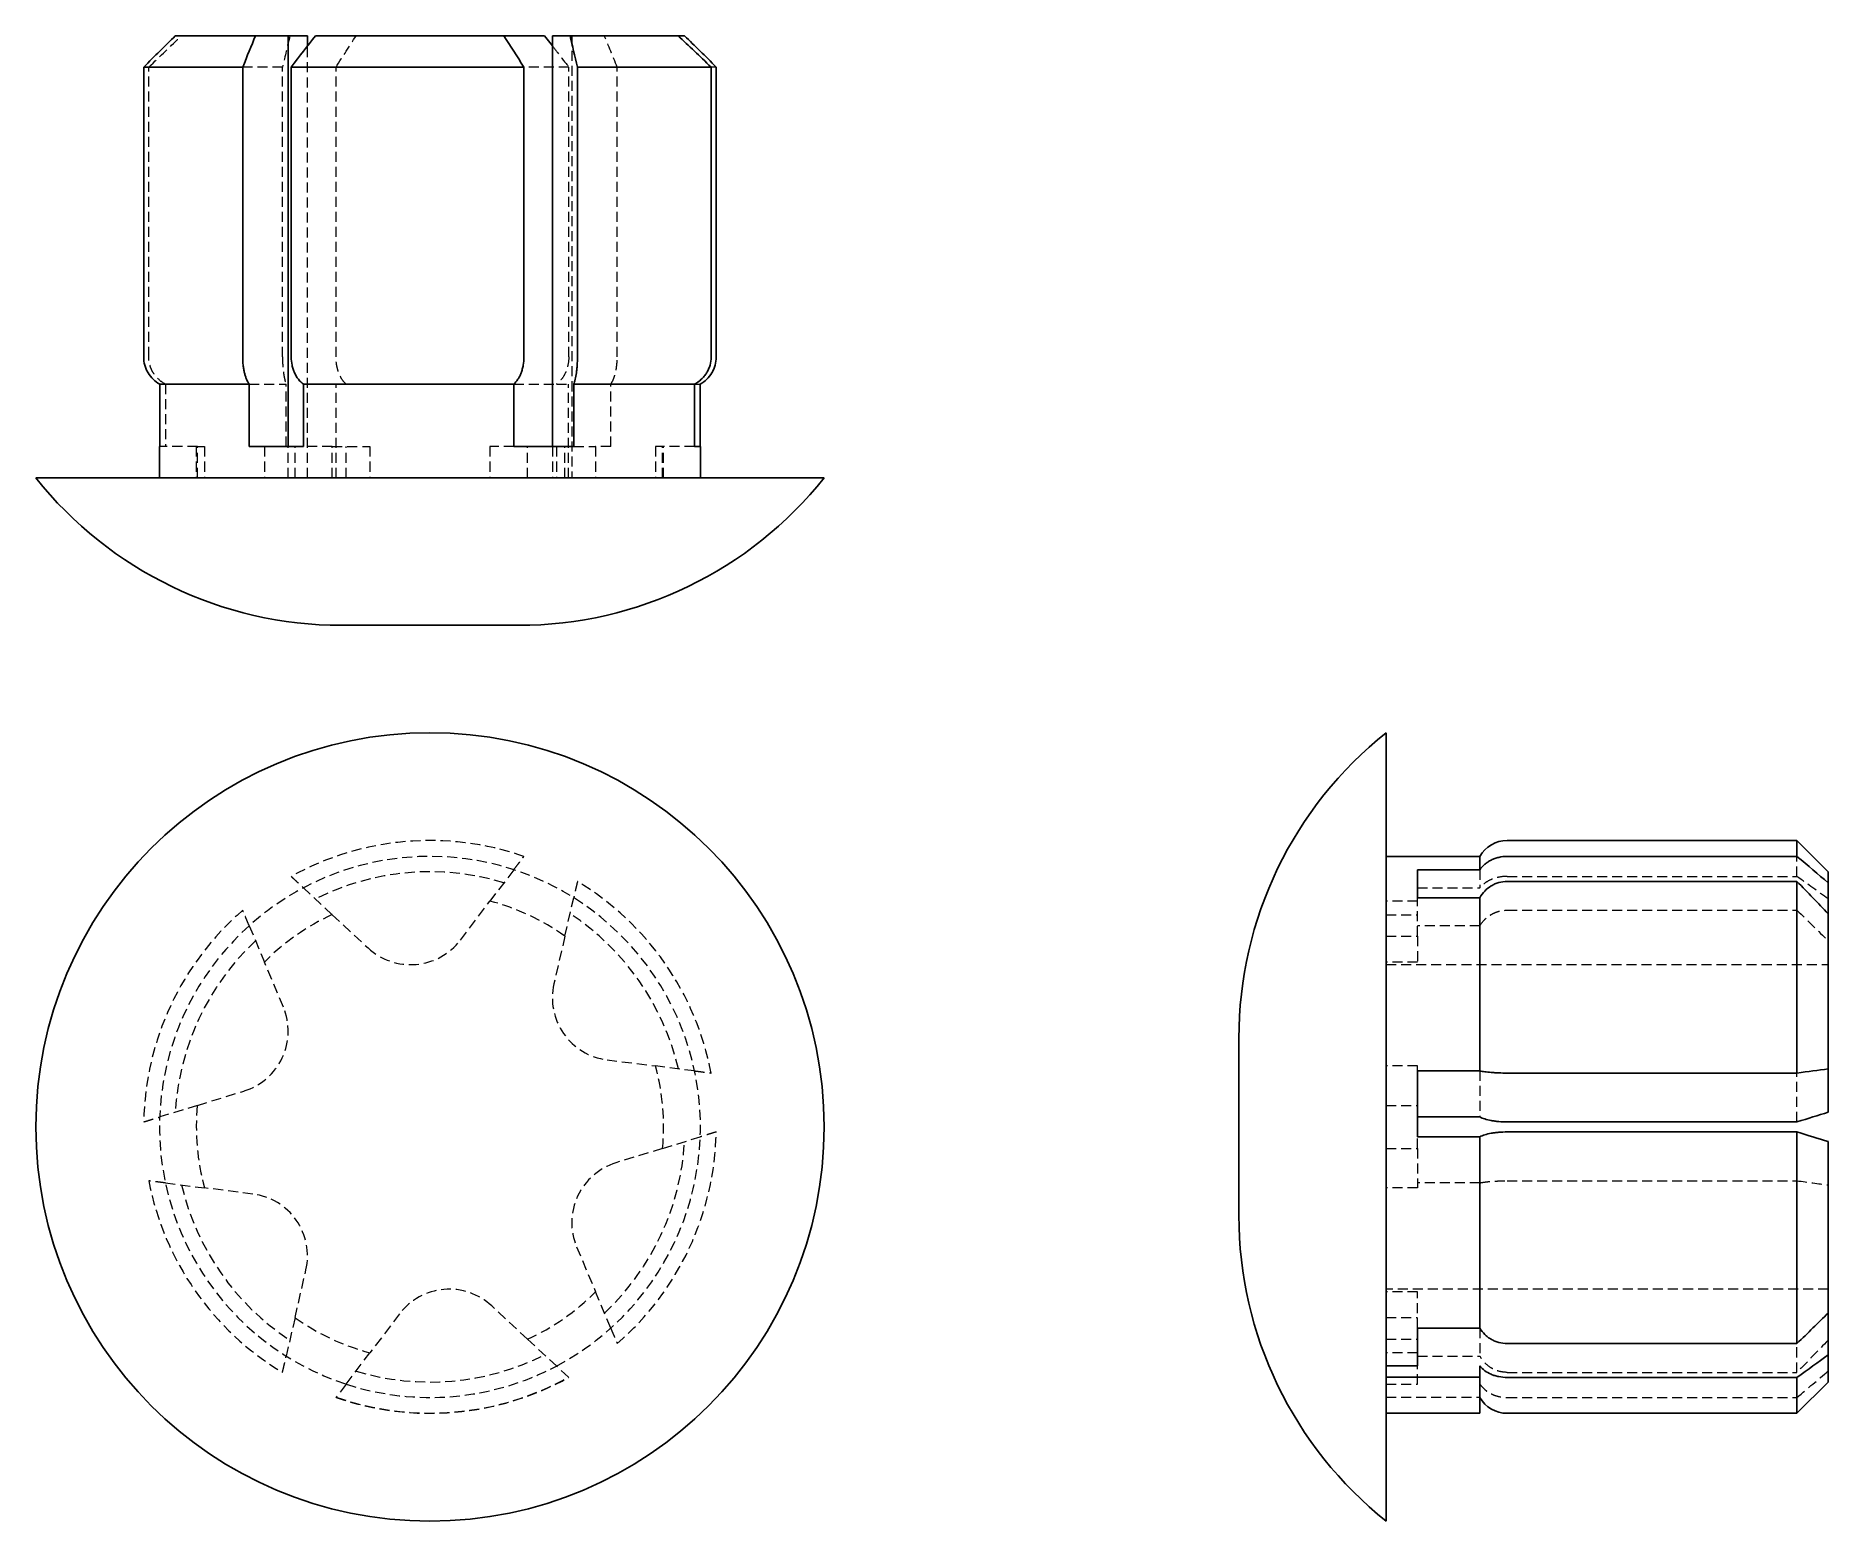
# Model space of a CAD drawing. Header units: millimetres. Extents: x 33 to 260, y 7 to 195.
import ezdxf

# ---------------------------------------------------------------- set-up
doc = ezdxf.new("R2010")
doc.units = ezdxf.units.MM
doc.linetypes.add('HIDDEN', pattern=[1.905, 1.27, -0.635])

msp = doc.modelspace()

# ---------------------------------------------------------------- linework, layer by layer
at = {"color": 7, "linetype": 'Continuous', "lineweight": 25}
for p, q in [((60.87, 195.38), (50.69, 195.38)), ((60.87, 195.38), (64.4, 195.38)), ((65.02, 195.38), (64.4, 195.38)), ((65.02, 143.28), (65.02, 195.38)), ((67.47, 195.38), (65.02, 195.38)), ((67.47, 194.1), (67.47, 195.38)), ((92.38, 195.38), (68.47, 195.38)), ((92.38, 195.38), (97.53, 195.38)), ((97.53, 195.38), (98.53, 194.1)), ((98.53, 195.38), (98.53, 143.28)), ((98.73, 195.38), (98.53, 195.38)), ((98.73, 195.38), (100.77, 195.38)), ((114.51, 195.38), (100.77, 195.38)), ((114.51, 195.38), (115.31, 195.38)), ((46.68, 191.42), (59.24, 191.42)), ((46.68, 154.65), (46.68, 191.42)), ((59.24, 154.65), (59.24, 191.42)), ((65.39, 191.42), (94.92, 191.42)), ((65.39, 154.65), (65.39, 191.42)), ((94.92, 154.65), (94.92, 191.42)), ((101.71, 154.65), (101.71, 191.42)), ((101.71, 191.42), (118.67, 191.42)), ((118.67, 154.65), (118.67, 191.42)), ((119.32, 154.65), (119.32, 191.42)), ((48.71, 143.28), (48.71, 151.21)), ((60.07, 151.21), (48.71, 151.21)), ((60.07, 151.21), (60.07, 143.28)), ((93.63, 151.21), (66.95, 151.21)), ((66.95, 143.28), (66.95, 151.21)), ((93.63, 151.21), (93.63, 143.28)), ((101.24, 143.28), (101.24, 151.21)), ((116.57, 151.21), (101.24, 151.21)), ((116.57, 143.28), (116.57, 151.21)), ((117.29, 143.28), (117.29, 151.21)), ((48.69, 143.28), (48.69, 139.32)), ((48.69, 143.28), (48.71, 143.28)), ((60.07, 143.28), (66.95, 143.28)), ((93.63, 143.28), (101.24, 143.28)), ((116.57, 143.28), (117.31, 143.28)), ((117.31, 139.32), (117.31, 143.28)), ((133, 139.32), (33, 139.32)), ((71.76, 120.62), (94.24, 120.62)), ((204.32, 57), (204.32, 107)), ((256.42, 93.32), (219.65, 93.32)), ((260.38, 89.36), (256.42, 93.32)), ((256.42, 93.32), (256.42, 91.31)), ((216.21, 91.31), (204.32, 91.31)), ((216.21, 89.62), (216.21, 91.31)), ((219.65, 91.31), (256.42, 91.31)), ((216.21, 89.62), (208.28, 89.62)), ((208.28, 89.62), (208.28, 86.06)), ((260.38, 87.97), (260.38, 89.36)), ((219.65, 88.13), (256.42, 88.13)), ((256.42, 88.13), (256.42, 63.83)), ((260.38, 87.97), (260.38, 84.04)), ((208.28, 86.06), (216.21, 86.06)), ((216.21, 64.1), (216.21, 86.06)), ((260.38, 64.36), (260.38, 84.04)), ((185.62, 68.24), (185.62, 45.76)), ((208.28, 64.1), (208.28, 55.74)), ((208.28, 64.1), (216.21, 64.1)), ((219.65, 63.83), (256.42, 63.83)), ((260.38, 61.55), (260.38, 64.36)), ((260.38, 61.55), (260.38, 58.87)), ((204.32, 7), (204.32, 57)), ((208.28, 58.26), (216.21, 58.26)), ((219.65, 57.64), (256.42, 57.64)), ((208.28, 55.74), (216.21, 55.74)), ((216.21, 31.48), (216.21, 55.74)), ((219.65, 56.36), (256.42, 56.36)), ((256.42, 56.36), (256.42, 29.52)), ((260.38, 33.39), (260.38, 55.13)), ((260.38, 33.39), (260.38, 28.09)), ((208.28, 31.48), (216.21, 31.48)), ((208.28, 31.48), (208.28, 26.68)), ((219.65, 29.52), (256.42, 29.52)), ((260.38, 24.64), (260.38, 28.09)), ((208.28, 26.68), (204.32, 26.68)), ((204.32, 25.25), (216.21, 25.25)), ((216.21, 26.68), (216.21, 25.25)), ((216.21, 25.25), (216.21, 20.71)), ((219.65, 25.23), (256.42, 25.23)), ((256.42, 25.23), (256.42, 20.68)), ((256.42, 20.68), (260.38, 24.64)), ((204.32, 20.71), (216.21, 20.71)), ((219.65, 20.68), (256.42, 20.68))]:
    msp.add_line(p, q, dxfattribs=at)
at = {"color": 7, "linetype": 'HIDDEN', "lineweight": 18}
for p, q in [((67.47, 139.32), (67.47, 194.1)), ((100.98, 195.38), (100.98, 139.32)), ((47.33, 154.65), (47.33, 191.42)), ((64.29, 191.42), (59.24, 191.42)), ((64.29, 154.65), (64.29, 191.42)), ((71.08, 154.65), (71.08, 191.42)), ((100.61, 191.42), (94.92, 191.42)), ((100.61, 154.65), (100.61, 191.42)), ((106.76, 154.65), (106.76, 191.42)), ((119.32, 191.42), (118.67, 191.42)), ((49.43, 151.21), (49.43, 143.28)), ((60.07, 151.21), (64.76, 151.21)), ((64.76, 143.28), (64.76, 151.21)), ((71.1, 139.32), (71.1, 151.21)), ((93.63, 151.21), (99.05, 151.21)), ((99.05, 151.21), (100.58, 151.21)), ((100.58, 139.32), (100.58, 151.21)), ((105.93, 143.28), (105.93, 151.21)), ((116.57, 151.21), (117.29, 151.21)), ((53.49, 143.28), (48.71, 143.28)), ((53.36, 143.28), (53.36, 139.32)), ((53.49, 143.28), (54.39, 143.28)), ((53.49, 139.32), (53.49, 143.28)), ((54.39, 143.28), (54.39, 139.32)), ((62, 143.28), (62, 139.32)), ((65.02, 139.32), (65.02, 143.28)), ((65.88, 139.32), (65.88, 143.28)), ((70.61, 143.28), (66.95, 143.28)), ((70.61, 139.32), (70.61, 143.28)), ((70.61, 143.28), (75.39, 143.28)), ((72.37, 139.32), (72.37, 143.28)), ((75.39, 143.28), (75.39, 139.32)), ((93.63, 143.28), (90.61, 143.28)), ((90.61, 143.28), (90.61, 139.32)), ((95.39, 139.32), (95.39, 143.28)), ((98.53, 143.28), (98.53, 139.32)), ((99.05, 143.28), (99.05, 139.32)), ((100.12, 139.32), (100.12, 143.28)), ((101.24, 143.28), (104, 143.28)), ((104, 143.28), (104, 139.32)), ((105.93, 143.28), (104, 143.28)), ((111.61, 143.28), (111.61, 139.32)), ((116.57, 143.28), (111.61, 143.28)), ((112.51, 139.32), (112.51, 143.28)), ((112.64, 139.32), (112.64, 143.28)), ((256.42, 88.77), (256.42, 91.31)), ((93.63, 89.62), (90.61, 85.64)), ((216.21, 89.62), (216.21, 87.32)), ((219.65, 88.77), (256.42, 88.77)), ((70.61, 83.92), (66.95, 87.32)), ((208.28, 87.32), (216.21, 87.32)), ((86.86, 80.7), (90.61, 85.64)), ((100.12, 81.19), (101.24, 86.06)), ((208.28, 85.64), (204.32, 85.64)), ((208.28, 81.19), (208.28, 86.06)), ((219.65, 84.48), (256.42, 84.48)), ((60.07, 82.52), (62, 77.91)), ((70.61, 83.92), (75.15, 79.7)), ((204.32, 83.92), (208.28, 83.92)), ((216.21, 82.52), (208.28, 82.52)), ((100.12, 81.19), (98.73, 75.15)), ((204.32, 81.19), (208.28, 81.19)), ((208.28, 81.19), (208.28, 77.91)), ((64.4, 72.19), (62, 77.91)), ((208.28, 77.91), (204.32, 77.91)), ((204.32, 77.58), (260.38, 77.58)), ((105.46, 65.51), (111.61, 64.73)), ((116.57, 64.1), (111.61, 64.73)), ((208.28, 64.73), (204.32, 64.73)), ((208.28, 64.1), (208.28, 64.73)), ((216.21, 64.1), (216.21, 58.26)), ((256.42, 57.64), (256.42, 63.83)), ((53.49, 59.73), (59.42, 61.55)), ((53.49, 59.73), (48.71, 58.26)), ((204.32, 59.73), (208.28, 59.73)), ((112.51, 54.27), (117.29, 55.74)), ((208.28, 54.27), (208.28, 55.74)), ((112.51, 54.27), (106.58, 52.45)), ((204.32, 54.27), (208.28, 54.27)), ((208.28, 54.27), (208.28, 49.27)), ((219.65, 50.17), (256.42, 50.17)), ((49.43, 49.9), (54.39, 49.27)), ((60.54, 48.49), (54.39, 49.27)), ((208.28, 49.27), (204.32, 49.27)), ((216.21, 49.9), (208.28, 49.9)), ((101.6, 41.81), (104, 36.09)), ((65.88, 32.81), (67.27, 38.85)), ((260.38, 36.42), (204.32, 36.42)), ((95.39, 30.08), (90.85, 34.3)), ((105.93, 31.48), (104, 36.09)), ((208.28, 36.09), (204.32, 36.09)), ((208.28, 31.48), (208.28, 36.09)), ((65.88, 32.81), (64.76, 27.94)), ((79.14, 33.3), (75.39, 28.36)), ((204.32, 32.81), (208.28, 32.81)), ((95.39, 30.08), (99.05, 26.68)), ((204.32, 30.08), (208.28, 30.08)), ((216.21, 31.48), (216.21, 27.94)), ((72.37, 24.38), (75.39, 28.36)), ((208.28, 28.36), (204.32, 28.36)), ((208.28, 27.94), (216.21, 27.94)), ((256.42, 25.87), (256.42, 29.52)), ((100.58, 25.25), (99.05, 26.68)), ((100.59, 25.25), (100.61, 25.23)), ((208.28, 24.38), (208.28, 26.68)), ((219.65, 25.87), (256.42, 25.87)), ((72.37, 24.38), (71.1, 22.71)), ((204.32, 24.38), (208.28, 24.38)), ((71.08, 22.69), (71.1, 22.71)), ((204.32, 22.71), (216.21, 22.71)), ((219.65, 22.69), (256.42, 22.69))]:
    msp.add_line(p, q, dxfattribs=at)
at = {"color": 7, "linetype": 'Continuous', "lineweight": 25}
msp.add_circle((83, 57), 50, dxfattribs=at)
for centre, radius, start, end in [((71.76, 170.14), 49.52, 218.4916, 270), ((94.24, 170.14), 49.52, 270, 321.5084), ((235.14, 68.24), 49.52, 128.4916, 180), ((219.65, 89.36), 3.96, 90, 150.5279), ((235.14, 45.76), 49.52, 180, 231.5084), ((219.65, 24.64), 3.96, 209.4721, 270)]:
    msp.add_arc(centre, radius, start, end, dxfattribs=at)
at = {"color": 7, "linetype": 'HIDDEN', "lineweight": 18}
for centre, radius, start, end in [((83, 57), 36.32, 70.8448, 118.9931), ((83, 57), 34.31, 297.8921, 251.9457), ((83, 57), 32.36, 73.151, 116.6868), ((83, 57), 36.32, 10.8448, 58.9931), ((83, 57), 36.32, 130.8448, 178.9931), ((83, 57), 29.64, 54.715, 75.1229), ((83, 57), 29.64, 114.715, 135.1229), ((83, 57), 32.36, 13.151, 56.6868), ((83, 57), 32.36, 133.151, 176.6868), ((80.55, 85.5), 7.92, 227.0766, 322.7612), ((106.45, 73.37), 7.92, 167.0766, 262.7612), ((57.09, 69.13), 7.92, 287.0766, 22.7612), ((83, 57), 29.64, 354.715, 15.1229), ((83, 57), 29.64, 174.715, 195.1229), ((83, 57), 32.36, 313.151, 356.6868), ((83, 57), 36.32, 310.8448, 358.9931), ((108.91, 44.87), 7.92, 107.0766, 202.7612), ((83, 57), 36.32, 190.8448, 238.9931), ((83, 57), 32.36, 193.151, 236.6868), ((59.55, 40.63), 7.92, 347.0766, 82.7612), ((85.45, 28.5), 7.92, 47.0766, 142.7612), ((83, 57), 29.64, 294.715, 315.1229), ((83, 57), 29.64, 234.715, 255.1229), ((83, 57), 32.36, 253.151, 296.6868), ((83, 57), 36.32, 250.8448, 298.9931), ((83, 57), 36.29, 250.8611, 298.9768), ((83, 57), 34.31, 251.9457, 297.8921)]:
    msp.add_arc(centre, radius, start, end, dxfattribs=at)
at = {"color": 7, "linetype": 'Continuous', "lineweight": 25}
for points in [[(50.69, 195.38), (49.41, 194.13), (48.08, 192.81), (46.68, 191.42)], [(59.24, 191.42), (59.81, 192.81), (60.35, 194.13), (60.87, 195.38)], [(68.47, 195.38), (67.49, 194.13), (66.46, 192.81), (65.39, 191.42)], [(94.92, 191.42), (94.03, 192.81), (93.19, 194.13), (92.38, 195.38)], [(100.77, 195.38), (101.07, 194.13), (101.38, 192.81), (101.71, 191.42)], [(118.67, 191.42), (117.22, 192.81), (115.84, 194.13), (114.51, 195.38)], [(115.31, 195.38), (116.59, 194.13), (117.92, 192.81), (119.32, 191.42)], [(256.42, 91.31), (257.81, 90.15), (259.13, 89.04), (260.38, 87.97)], [(260.38, 84.04), (259.13, 85.35), (257.81, 86.71), (256.42, 88.13)], [(256.42, 63.83), (257.81, 64.02), (259.13, 64.19), (260.38, 64.36)], [(260.38, 58.87), (259.13, 58.48), (257.81, 58.07), (256.42, 57.64)], [(260.38, 55.13), (259.13, 55.52), (257.81, 55.93), (256.42, 56.36)], [(256.42, 29.52), (257.81, 30.87), (259.13, 32.16), (260.38, 33.39)], [(260.38, 28.09), (259.13, 27.17), (257.81, 26.22), (256.42, 25.23)]]:
    msp.add_open_spline(points, degree=3, dxfattribs=at)
at = {"color": 7, "linetype": 'HIDDEN', "lineweight": 18}
for points in [[(47.33, 191.42), (48.78, 192.81), (50.16, 194.13), (51.49, 195.38)], [(65.23, 195.38), (64.93, 194.13), (64.62, 192.81), (64.29, 191.42)], [(71.08, 191.42), (71.97, 192.81), (72.81, 194.13), (73.62, 195.38)], [(106.76, 191.42), (106.19, 192.81), (105.65, 194.13), (105.13, 195.38)], [(260.38, 85.91), (259.13, 86.83), (257.81, 87.78), (256.42, 88.77)], [(256.42, 84.48), (257.81, 83.13), (259.13, 81.84), (260.38, 80.61)], [(256.42, 50.17), (257.81, 49.98), (259.13, 49.81), (260.38, 49.64)], [(260.38, 29.96), (259.13, 28.65), (257.81, 27.29), (256.42, 25.87)], [(256.42, 22.69), (257.81, 23.85), (259.13, 24.96), (260.38, 26.03)]]:
    msp.add_open_spline(points, degree=3, dxfattribs=at)
for points, knots in [([(98.53, 194.1), (98.76, 193.8), (99.45, 192.91), (100.14, 192.02), (100.61, 191.42)], [0, 0, 0, 0, 0.3317361, 1, 1, 1, 1]), ([(49.43, 151.21), (49.12, 151.37), (48.83, 151.58), (48.45, 151.94), (48.32, 152.07), (48.1, 152.34), (48, 152.49), (47.81, 152.78), (47.73, 152.94), (47.58, 153.27), (47.52, 153.43), (47.38, 153.94), (47.33, 154.3), (47.33, 154.65)], [0, 0, 0, 0, 0.25, 0.25, 0.375, 0.375, 0.5, 0.5, 0.625, 0.625, 0.75, 0.75, 1, 1, 1, 1]), ([(64.29, 154.65), (64.29, 154.3), (64.3, 153.95), (64.33, 153.44), (64.35, 153.27), (64.38, 152.94), (64.4, 152.79), (64.46, 152.34), (64.51, 152.06), (64.63, 151.58), (64.69, 151.37), (64.76, 151.21)], [0, 0, 0, 0, 0.25, 0.25, 0.375, 0.375, 0.5, 0.5, 0.75, 0.75, 1, 1, 1, 1]), ([(72.37, 151.21), (72.18, 151.37), (72, 151.58), (71.76, 151.94), (71.69, 152.07), (71.55, 152.34), (71.49, 152.49), (71.38, 152.78), (71.33, 152.94), (71.24, 153.27), (71.2, 153.43), (71.11, 153.94), (71.08, 154.3), (71.08, 154.65)], [0, 0, 0, 0, 0.25, 0.25, 0.375, 0.375, 0.5, 0.5, 0.625, 0.625, 0.75, 0.75, 1, 1, 1, 1]), ([(100.61, 154.65), (100.61, 154.3), (100.57, 153.95), (100.46, 153.44), (100.42, 153.27), (100.31, 152.94), (100.25, 152.79), (100.04, 152.34), (99.88, 152.06), (99.5, 151.58), (99.28, 151.37), (99.05, 151.21)], [0, 0, 0, 0, 0.25, 0.25, 0.375, 0.375, 0.5, 0.5, 0.75, 0.75, 1, 1, 1, 1]), ([(105.93, 151.21), (106.06, 151.37), (106.17, 151.58), (106.32, 151.94), (106.37, 152.07), (106.45, 152.34), (106.49, 152.49), (106.57, 152.78), (106.6, 152.94), (106.66, 153.27), (106.68, 153.43), (106.74, 153.94), (106.76, 154.3), (106.76, 154.65)], [0, 0, 0, 0, 0.25, 0.25, 0.375, 0.375, 0.5, 0.5, 0.625, 0.625, 0.75, 0.75, 1, 1, 1, 1]), ([(93.63, 89.62), (93.82, 89.87), (94, 90.1), (94.24, 90.41), (94.31, 90.51), (94.45, 90.69), (94.51, 90.77), (94.62, 90.92), (94.67, 90.99), (94.76, 91.11), (94.8, 91.15), (94.89, 91.27), (94.92, 91.31), (94.92, 91.31)], [0, 0, 0, 0, 0.25, 0.25, 0.375, 0.375, 0.5, 0.5, 0.625, 0.625, 0.75, 0.75, 1, 1, 1, 1]), ([(65.39, 88.77), (65.39, 88.77), (65.43, 88.74), (65.54, 88.64), (65.58, 88.59), (65.69, 88.5), (65.75, 88.44), (65.96, 88.25), (66.12, 88.09), (66.5, 87.74), (66.72, 87.54), (66.95, 87.32)], [0, 0, 0, 0, 0.25, 0.25, 0.375, 0.375, 0.5, 0.5, 0.75, 0.75, 1, 1, 1, 1]), ([(219.65, 88.77), (219.3, 88.77), (218.95, 88.74), (218.44, 88.64), (218.27, 88.59), (217.94, 88.5), (217.79, 88.44), (217.34, 88.25), (217.06, 88.09), (216.58, 87.74), (216.37, 87.54), (216.21, 87.32)], [0, 0, 0, 0, 0.25, 0.25, 0.375, 0.375, 0.5, 0.5, 0.75, 0.75, 1, 1, 1, 1]), ([(101.71, 88.13), (101.71, 88.13), (101.7, 88.08), (101.67, 87.94), (101.65, 87.88), (101.62, 87.74), (101.6, 87.66), (101.54, 87.39), (101.49, 87.16), (101.37, 86.66), (101.31, 86.37), (101.24, 86.06)], [0, 0, 0, 0, 0.25, 0.25, 0.375, 0.375, 0.5, 0.5, 0.75, 0.75, 1, 1, 1, 1]), ([(60.07, 82.52), (59.94, 82.81), (59.83, 83.08), (59.68, 83.44), (59.63, 83.55), (59.55, 83.76), (59.51, 83.85), (59.43, 84.03), (59.4, 84.1), (59.34, 84.24), (59.32, 84.3), (59.26, 84.43), (59.24, 84.48), (59.24, 84.48)], [0, 0, 0, 0, 0.25, 0.25, 0.375, 0.375, 0.5, 0.5, 0.625, 0.625, 0.75, 0.75, 1, 1, 1, 1]), ([(216.21, 82.52), (216.37, 82.81), (216.58, 83.08), (216.94, 83.44), (217.07, 83.55), (217.34, 83.76), (217.49, 83.85), (217.78, 84.03), (217.94, 84.1), (218.27, 84.24), (218.43, 84.3), (218.94, 84.43), (219.3, 84.48), (219.65, 84.48)], [0, 0, 0, 0, 0.25, 0.25, 0.375, 0.375, 0.5, 0.5, 0.625, 0.625, 0.75, 0.75, 1, 1, 1, 1]), ([(116.57, 64.1), (116.88, 64.06), (117.17, 64.03), (117.55, 63.98), (117.68, 63.96), (117.9, 63.93), (118, 63.92), (118.19, 63.9), (118.27, 63.89), (118.42, 63.87), (118.48, 63.86), (118.62, 63.84), (118.67, 63.83), (118.67, 63.83)], [0, 0, 0, 0, 0.25, 0.25, 0.375, 0.375, 0.5, 0.5, 0.625, 0.625, 0.75, 0.75, 1, 1, 1, 1]), ([(46.68, 57.64), (46.68, 57.64), (46.73, 57.65), (46.87, 57.7), (46.93, 57.71), (47.07, 57.76), (47.15, 57.78), (47.42, 57.86), (47.64, 57.93), (48.13, 58.08), (48.41, 58.17), (48.71, 58.26)], [0, 0, 0, 0, 0.25, 0.25, 0.375, 0.375, 0.5, 0.5, 0.75, 0.75, 1, 1, 1, 1]), ([(119.32, 56.36), (119.32, 56.36), (119.27, 56.35), (119.13, 56.3), (119.07, 56.29), (118.93, 56.24), (118.85, 56.22), (118.58, 56.14), (118.36, 56.07), (117.87, 55.92), (117.59, 55.83), (117.29, 55.74)], [0, 0, 0, 0, 0.25, 0.25, 0.375, 0.375, 0.5, 0.5, 0.75, 0.75, 1, 1, 1, 1]), ([(49.43, 49.9), (49.12, 49.94), (48.83, 49.97), (48.45, 50.02), (48.32, 50.04), (48.1, 50.07), (48, 50.08), (47.81, 50.1), (47.73, 50.11), (47.58, 50.13), (47.52, 50.14), (47.38, 50.16), (47.33, 50.17), (47.33, 50.17)], [0, 0, 0, 0, 0.25, 0.25, 0.375, 0.375, 0.5, 0.5, 0.625, 0.625, 0.75, 0.75, 1, 1, 1, 1]), ([(216.21, 49.9), (216.37, 49.94), (216.58, 49.97), (216.94, 50.02), (217.07, 50.04), (217.34, 50.07), (217.49, 50.08), (217.78, 50.1), (217.94, 50.11), (218.27, 50.13), (218.43, 50.14), (218.94, 50.16), (219.3, 50.17), (219.65, 50.17)], [0, 0, 0, 0, 0.25, 0.25, 0.375, 0.375, 0.5, 0.5, 0.625, 0.625, 0.75, 0.75, 1, 1, 1, 1]), ([(105.93, 31.48), (106.06, 31.19), (106.17, 30.92), (106.32, 30.56), (106.37, 30.45), (106.45, 30.24), (106.49, 30.15), (106.57, 29.97), (106.6, 29.9), (106.66, 29.76), (106.68, 29.7), (106.74, 29.57), (106.76, 29.52), (106.76, 29.52)], [0, 0, 0, 0, 0.25, 0.25, 0.375, 0.375, 0.5, 0.5, 0.625, 0.625, 0.75, 0.75, 1, 1, 1, 1]), ([(64.29, 25.87), (64.29, 25.87), (64.3, 25.92), (64.33, 26.06), (64.35, 26.12), (64.38, 26.26), (64.4, 26.34), (64.46, 26.61), (64.51, 26.84), (64.63, 27.34), (64.69, 27.63), (64.76, 27.94)], [0, 0, 0, 0, 0.25, 0.25, 0.375, 0.375, 0.5, 0.5, 0.75, 0.75, 1, 1, 1, 1]), ([(219.65, 25.87), (219.3, 25.87), (218.95, 25.92), (218.44, 26.06), (218.27, 26.12), (217.94, 26.26), (217.79, 26.34), (217.34, 26.61), (217.06, 26.84), (216.58, 27.34), (216.37, 27.63), (216.21, 27.94)], [0, 0, 0, 0, 0.25, 0.25, 0.375, 0.375, 0.5, 0.5, 0.75, 0.75, 1, 1, 1, 1]), ([(216.21, 24.38), (216.37, 24.13), (216.58, 23.9), (216.94, 23.59), (217.07, 23.49), (217.34, 23.31), (217.49, 23.23), (217.78, 23.08), (217.94, 23.01), (218.27, 22.89), (218.43, 22.85), (218.94, 22.73), (219.3, 22.69), (219.65, 22.69)], [0, 0, 0, 0, 0.25, 0.25, 0.375, 0.375, 0.5, 0.5, 0.625, 0.625, 0.75, 0.75, 1, 1, 1, 1])]:
    msp.add_open_spline(points, degree=3, knots=knots, dxfattribs=at)
at = {"color": 7, "linetype": 'Continuous', "lineweight": 25}
for points, knots in [([(46.68, 154.65), (46.68, 154.3), (46.73, 153.95), (46.87, 153.44), (46.93, 153.27), (47.07, 152.94), (47.15, 152.79), (47.42, 152.34), (47.64, 152.06), (48.13, 151.58), (48.41, 151.37), (48.71, 151.21)], [0, 0, 0, 0, 0.25, 0.25, 0.375, 0.375, 0.5, 0.5, 0.75, 0.75, 1, 1, 1, 1]), ([(60.07, 151.21), (59.94, 151.37), (59.83, 151.58), (59.68, 151.94), (59.63, 152.07), (59.55, 152.34), (59.51, 152.49), (59.43, 152.78), (59.4, 152.94), (59.34, 153.27), (59.32, 153.43), (59.26, 153.94), (59.24, 154.3), (59.24, 154.65)], [0, 0, 0, 0, 0.25, 0.25, 0.375, 0.375, 0.5, 0.5, 0.625, 0.625, 0.75, 0.75, 1, 1, 1, 1]), ([(65.39, 154.65), (65.39, 154.3), (65.43, 153.95), (65.54, 153.44), (65.58, 153.27), (65.69, 152.94), (65.75, 152.79), (65.96, 152.34), (66.12, 152.06), (66.5, 151.58), (66.72, 151.37), (66.95, 151.21)], [0, 0, 0, 0, 0.25, 0.25, 0.375, 0.375, 0.5, 0.5, 0.75, 0.75, 1, 1, 1, 1]), ([(93.63, 151.21), (93.82, 151.37), (94, 151.58), (94.24, 151.94), (94.31, 152.07), (94.45, 152.34), (94.51, 152.49), (94.62, 152.78), (94.67, 152.94), (94.76, 153.27), (94.8, 153.43), (94.89, 153.94), (94.92, 154.3), (94.92, 154.65)], [0, 0, 0, 0, 0.25, 0.25, 0.375, 0.375, 0.5, 0.5, 0.625, 0.625, 0.75, 0.75, 1, 1, 1, 1]), ([(101.71, 154.65), (101.71, 154.3), (101.7, 153.95), (101.67, 153.44), (101.65, 153.27), (101.62, 152.94), (101.6, 152.79), (101.54, 152.34), (101.49, 152.06), (101.37, 151.58), (101.31, 151.37), (101.24, 151.21)], [0, 0, 0, 0, 0.25, 0.25, 0.375, 0.375, 0.5, 0.5, 0.75, 0.75, 1, 1, 1, 1]), ([(116.57, 151.21), (116.88, 151.37), (117.17, 151.58), (117.55, 151.94), (117.68, 152.07), (117.9, 152.34), (118, 152.49), (118.19, 152.78), (118.27, 152.94), (118.42, 153.27), (118.48, 153.43), (118.62, 153.94), (118.67, 154.3), (118.67, 154.65)], [0, 0, 0, 0, 0.25, 0.25, 0.375, 0.375, 0.5, 0.5, 0.625, 0.625, 0.75, 0.75, 1, 1, 1, 1]), ([(119.32, 154.65), (119.32, 154.3), (119.27, 153.95), (119.13, 153.44), (119.07, 153.27), (118.93, 152.94), (118.85, 152.79), (118.58, 152.34), (118.36, 152.06), (117.87, 151.58), (117.59, 151.37), (117.29, 151.21)], [0, 0, 0, 0, 0.25, 0.25, 0.375, 0.375, 0.5, 0.5, 0.75, 0.75, 1, 1, 1, 1]), ([(216.21, 89.62), (216.37, 89.87), (216.58, 90.1), (216.94, 90.41), (217.07, 90.51), (217.34, 90.69), (217.49, 90.77), (217.78, 90.92), (217.94, 90.99), (218.27, 91.11), (218.43, 91.15), (218.94, 91.27), (219.3, 91.31), (219.65, 91.31)], [0, 0, 0, 0, 0.25, 0.25, 0.375, 0.375, 0.5, 0.5, 0.625, 0.625, 0.75, 0.75, 1, 1, 1, 1]), ([(219.65, 88.13), (219.3, 88.13), (218.95, 88.08), (218.44, 87.94), (218.27, 87.88), (217.94, 87.74), (217.79, 87.66), (217.34, 87.39), (217.06, 87.16), (216.58, 86.66), (216.37, 86.37), (216.21, 86.06)], [0, 0, 0, 0, 0.25, 0.25, 0.375, 0.375, 0.5, 0.5, 0.75, 0.75, 1, 1, 1, 1]), ([(216.21, 64.1), (216.37, 64.06), (216.58, 64.03), (216.94, 63.98), (217.07, 63.96), (217.34, 63.93), (217.49, 63.92), (217.78, 63.9), (217.94, 63.89), (218.27, 63.87), (218.43, 63.86), (218.94, 63.84), (219.3, 63.83), (219.65, 63.83)], [0, 0, 0, 0, 0.25, 0.25, 0.375, 0.375, 0.5, 0.5, 0.625, 0.625, 0.75, 0.75, 1, 1, 1, 1]), ([(219.65, 57.64), (219.3, 57.64), (218.95, 57.65), (218.44, 57.7), (218.27, 57.71), (217.94, 57.76), (217.79, 57.78), (217.34, 57.86), (217.06, 57.93), (216.58, 58.08), (216.37, 58.17), (216.21, 58.26)], [0, 0, 0, 0, 0.25, 0.25, 0.375, 0.375, 0.5, 0.5, 0.75, 0.75, 1, 1, 1, 1]), ([(219.65, 56.36), (219.3, 56.36), (218.95, 56.35), (218.44, 56.3), (218.27, 56.29), (217.94, 56.24), (217.79, 56.22), (217.34, 56.14), (217.06, 56.07), (216.58, 55.92), (216.37, 55.83), (216.21, 55.74)], [0, 0, 0, 0, 0.25, 0.25, 0.375, 0.375, 0.5, 0.5, 0.75, 0.75, 1, 1, 1, 1]), ([(216.21, 31.48), (216.37, 31.19), (216.58, 30.92), (216.94, 30.56), (217.07, 30.45), (217.34, 30.24), (217.49, 30.15), (217.78, 29.97), (217.94, 29.9), (218.27, 29.76), (218.43, 29.7), (218.94, 29.57), (219.3, 29.52), (219.65, 29.52)], [0, 0, 0, 0, 0.25, 0.25, 0.375, 0.375, 0.5, 0.5, 0.625, 0.625, 0.75, 0.75, 1, 1, 1, 1]), ([(219.65, 25.23), (219.3, 25.23), (218.95, 25.26), (218.44, 25.36), (218.27, 25.41), (217.94, 25.5), (217.79, 25.56), (217.34, 25.75), (217.06, 25.91), (216.58, 26.26), (216.37, 26.46), (216.21, 26.68)], [0, 0, 0, 0, 0.25, 0.25, 0.375, 0.375, 0.5, 0.5, 0.75, 0.75, 1, 1, 1, 1])]:
    msp.add_open_spline(points, degree=3, knots=knots, dxfattribs=at)

doc.saveas('drawing.dxf')
